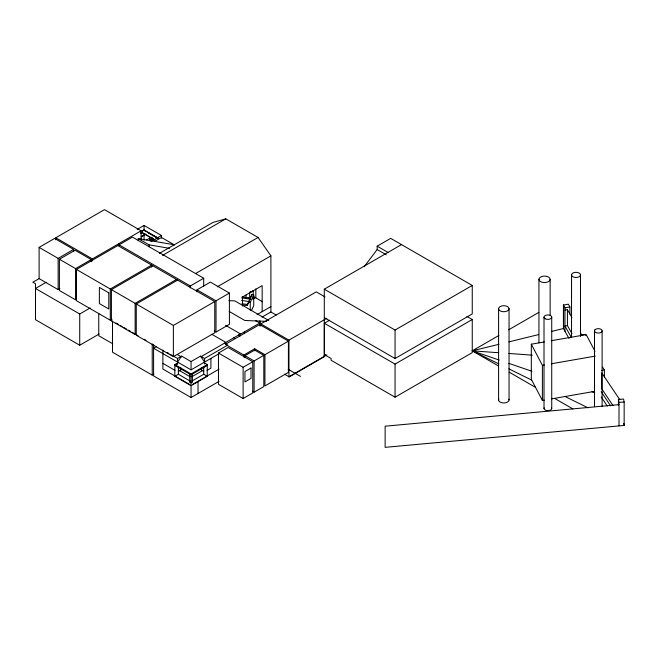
<?xml version="1.0" encoding="UTF-8"?>
<svg xmlns="http://www.w3.org/2000/svg" width="657" height="657" viewBox="0 0 657 657"><rect width="100%" height="100%" fill="white"/><g stroke="black" fill="none" stroke-linecap="round" stroke-linejoin="round"><path stroke-width="0.99" d="M401.484 244.601L324.287 289.179L324.287 356.685L288.949 377.093L288.949 340.145L260.804 323.901L260.804 325.929M259.638 324.706L259.926 320.92L259.926 326.02M253.109 290.706L252.978 291.256L252.017 291.33M242.4 304.897L247.065 305.62L251.91 294.632L253.733 294.919L253.733 305.653L251.417 310.63M247.065 305.62L251.91 294.632M250.26 310.194L250.26 302.384L253.733 294.919M177.53 362.056L181.619 356.119L191.056 361.572L200.492 356.119L204.582 358.484L227.823 345.065L224.513 343.151M364.216 266.701L377.159 249.545L377.159 246.178L390.685 238.368L472.252 285.458L472.252 313.931L395.054 358.5L324.287 317.643M59.861 288.612L58.136 289.606L39.116 278.625L39.116 247.393L54.621 238.442L73.641 249.422L73.641 251.434M55.779 239.789L55.779 237.777L104.488 209.649L141.115 230.796L141.115 239.862M39.116 247.393L58.136 258.373L73.666 249.405M59.401 259.252L75.604 268.606L75.604 299.838L59.401 290.484L59.401 259.252L75.046 250.227L91.241 259.581L91.241 261.593M39.116 278.625L32.85 282.239L35.494 283.767L35.494 319.704L79.727 345.237L99.108 334.052M137.223 229.392L144.064 225.441L161.491 235.502L161.491 238.204M46.056 282.37L35.494 288.472L79.727 314.005L90.214 307.952M75.604 268.606L91.241 259.581M55.779 237.777L92.407 258.924L141.115 230.796M141.641 231.551L144.064 230.155L146.445 231.527M176.519 279.463L135.145 303.345L135.145 334.577L76.426 300.684L76.426 269.444L132.451 237.103L203.695 278.24L203.695 286.296M140.639 233.309L142.355 232.323M147.061 232.085L158.14 238.277M141.247 236.627L145.525 234.155M141.247 236.824L145.525 234.352M146.61 239.895L149.985 237.941L149.985 240.807M152.087 238.967L153.245 239.435L152.087 238.967L152.087 237.078M152.013 239.148L149.673 240.495L149.673 237.834M150.896 241.612L161.491 235.502M154.773 241.349L161.474 237.481L174.376 244.93M159.372 253.38L212.991 222.427L225.811 218.838L258.078 237.464L270.898 255.852L270.898 311.976L262.02 317.101M162.525 255.384L225.811 218.838M76.426 269.444L110.286 288.998L151.66 265.108L151.66 267.128M111.411 320.879L111.411 289.647L152.785 265.765M117.8 245.562L214.757 301.538L214.757 332.771L173.382 356.661L136.262 335.226L136.262 303.994L177.636 280.104M112.051 319.212L110.286 320.23L110.286 288.998M195.663 273.501L258.078 237.464M189.044 286.698L203.695 278.24M197.001 291.839L197.001 289.827L210.388 282.099L229.408 293.079L229.408 324.312L216.022 332.04L214.256 331.021M217.27 286.813L270.898 255.852M136.262 303.994L173.382 325.429L214.757 301.538M197.001 289.827L216.022 300.807L229.408 293.079M156.202 346.724L153.582 348.235L191.056 369.866L219.372 353.523M248.461 298.409L250.112 297.457M252.937 298.869L254.711 297.843L252.937 299.034M174.089 356.488L177.53 358.484L181.619 356.119M112.503 320.953L112.503 352.185L152.227 375.114L153.968 374.112M257.018 314.621L270.898 306.605M203.736 362.549L207.259 364.578L207.259 376.297L191.056 385.651L174.852 376.297L174.852 364.578L178.375 362.549M177.497 363.953L174.852 365.473L191.056 374.827L207.259 365.473M240.487 333.928L201.272 356.57L201.272 357.252M259.786 325.051L259.786 323.03L240.692 334.052L225.589 325.33M178.359 371.345L180.839 369.907L180.839 367.953M260.804 323.901L316.272 291.872L324.944 296.882M174.852 376.297L178.375 374.26L190.21 381.093M218.469 353.055L228.119 347.487L252.773 361.72L252.773 392.952L243.123 398.52L218.469 384.288L218.469 353.055L243.123 367.288L252.773 361.72M174.852 364.578L191.056 373.932L207.259 364.578M191.852 376.732L203.087 370.244M206.955 370.449L210.922 368.158L210.922 358.402M191.901 381.093L203.736 374.26L207.259 376.297M189.717 373.505L189.717 382.349L191.056 383.13L192.394 382.349L192.394 373.505M191.926 384.821L219.06 369.152M288.415 341.139L259.679 324.55L225.359 344.367L243.837 355.035L254.678 348.777L264.935 354.698L288.415 341.139L288.415 372.371L264.935 385.93L264.935 354.698M244.962 357.704L244.962 355.683L254.678 350.082L263.81 355.347L263.81 386.579L254.095 392.188L252.436 391.235M288.949 340.145L326.825 318.275M244.962 355.683L254.095 360.956L263.81 355.347M153.582 344.654L153.582 375.886L191.056 397.518L219.06 381.356M466.955 316.46L472.252 319.524L472.252 352.628L395.054 397.198L331.095 360.274L331.095 358.484L324.336 354.583L324.336 323.269L329.658 320.189M323.868 355.659L325.617 354.657M326.825 354.879L288.949 376.748L284.58 374.227M324.287 289.179L395.054 330.036L472.252 285.458M324.336 323.269L395.054 364.093L472.252 319.524M498.885 335.464L472.252 350.838L498.614 366.056M508.649 329.822L538.839 312.395M568.954 338.33L563.419 328.525L563.419 305.103L568.354 304.166L569.898 306.934L569.898 314.062M499.008 344.293L472.252 350.838L498.786 363.896M508.92 341.862L538.641 334.585M551.527 331.432L563.599 328.484L563.599 305.053M601.492 370.573L604.391 369.932L604.391 377.061M563.419 305.103L564.971 307.854L569.898 306.934M564.971 310.129L567.434 309.669L571.918 317.618M571.918 333.559L567.434 325.609L564.971 326.069L571.442 337.542M580.394 335.193L585.354 334.323L586.101 335.752M544.259 400.154L542.395 400.483L531.316 379.344L531.316 344.202L544.3 341.936M551.289 340.72L586.241 334.618L595.004 351.347M531.316 344.202L542.395 365.341L544.39 364.996M551.379 363.773L595.316 356.102M551.749 398.848L594.634 391.358M619.001 404.638L385.133 426.204L385.133 447.351L624.15 425.44L624.15 402.018L623.559 399.045L618.409 399.39L618.409 405.459M618.409 399.39L619.001 402.355L624.15 402.018M228.882 300.66L234.812 300.898L268.779 320.509M266.57 321.355L244.839 320.476L229.162 311.418M498.712 352.735L472.252 350.838L499.205 360.069M508.879 353.466L532.285 355.15M242.129 296.849L250.539 298.147M241.669 297.843L250.079 299.14M241.669 300.446L249.143 301.596M248.445 302.105L250.26 302.384M241.965 303.665L247.574 304.536M138.233 240.651L138.233 238.606L174.327 244.757M138.233 238.606L149.04 244.847L169.547 248.338M250.67 291.618L251.023 292.39L249.668 292.061M508.83 363.362L531.932 371.271M591.957 391.827L594.749 392.779M508.847 368.848L531.718 380.107M565.061 396.524L588.048 407.833M377.159 246.178L387.967 252.411M377.159 249.545L386.3 254.826M509.159 372.141L535.521 387.367M554.557 398.356L572.863 408.925M158.14 238.072L144.064 229.95L140.894 231.781L154.838 239.83M143.891 230.254L146.265 231.625M147.85 232.537L157.82 238.294M253.388 296.504L262.504 301.76M140.894 231.978L154.838 240.027M253.15 296.939L254.711 297.843M253.15 297.104L254.711 298.007M270.898 311.976L276.178 315.023M255.376 320.485L259.786 323.03M119.065 244.831L190.316 285.967L190.316 287.98M238.31 334.955L240.043 335.957M233.605 337.608L235.387 338.634M288.185 369.267L300.512 376.387M211.8 334.29L225.836 342.387M111.411 289.647L135.145 303.345M177.398 354.583L180.839 356.57L180.839 357.252M203.752 371.345L201.272 369.907L201.272 367.953M116.034 322.989L118.679 324.517M120.445 325.535L122.21 326.554M123.976 327.572L126.629 329.108M128.394 330.126L130.16 331.144M131.926 332.163L138.101 335.727M144.285 339.299L146.051 340.318M167.19 352.513L168.915 353.507M170.639 354.501L172.364 355.494M178.663 370.113L190.103 376.724M162.879 363.362L174.951 370.326M112.832 343.857L98.747 335.727L98.747 313.561M200.492 356.119L204.582 362.056M619.847 399.809L601.713 372.806L601.713 388.747L613.047 405.624M602.535 367.14L604.391 369.932M601.221 391.728L610.649 405.919M601.221 396.927L607.306 406.1M580.386 332.623L581.88 335.267M623.756 423.461L624.15 425.44M619.001 402.355L619.001 425.785M602.116 330.865L602.116 406.724M594.495 330.865L594.495 406.724M580.509 274.905A4.484 2.587 0 0 1 573.783 277.147A4.484 2.587 0 0 1 573.783 272.671A4.484 2.587 0 0 1 580.509 274.905L580.509 336.417M571.541 274.905L571.541 337.443M567.434 309.669L567.434 325.609M564.971 307.854L564.971 331.276M551.732 317.167L551.732 408.408M550.147 279.324A5.601 3.236 0 0 1 541.738 282.132A5.601 3.236 0 0 1 541.738 276.523A5.601 3.236 0 0 1 550.147 279.324L550.147 315.204M544.012 317.167L544.012 408.408M542.395 365.341L542.395 400.483M538.937 279.324L538.937 342.888M509.052 308.724A5.231 3.022 0 0 1 501.209 311.336A5.231 3.022 0 0 1 501.209 306.105A5.231 3.022 0 0 1 509.052 308.724L509.052 399.957M498.589 308.724L498.589 399.957M395.054 330.036L395.054 358.5M395.054 364.093L395.054 397.198M262.159 311.648L262.159 285.623L242.441 297.005L242.441 306.014M255.828 288.899L255.828 297.908M254.678 348.777L254.678 350.789M254.095 360.956L254.095 392.188M253.216 290.936L253.216 294.936M249.668 293.063L249.668 299.058M245.997 295.059L245.997 297.925M244.388 331.925L244.388 333.657M243.837 355.035L243.837 357.047M243.123 367.288L243.123 398.52M216.022 300.807L216.022 332.04M204.582 358.484L204.582 364.011M203.736 367.378L203.736 374.26M198.028 381.298L198.028 393.494M191.056 361.572L191.056 369.866M191.056 373.932L191.056 383.13M191.056 397.518L191.056 385.322L162.879 369.053L162.879 350.025M178.375 367.378L178.375 374.26M177.53 358.484L177.53 364.011M173.382 325.429L173.382 356.661M152.227 343.882L152.227 375.114M149.04 244.847L149.04 246.884M144.064 225.441L144.064 230.155M144.064 234.426L144.064 240.207M119.065 243.525L119.065 245.266M92.407 258.924L92.407 260.936M79.727 314.005L79.727 345.237M58.136 258.373L58.136 289.606M551.601 407.825A3.86 2.226 0 0 1 547.872 410.633A3.86 2.226 0 0 1 544.144 407.825M508.871 399.177A5.231 3.022 0 0 1 503.82 402.979A5.231 3.022 0 0 1 498.77 399.177M595.004 329.765L594.626 330.29A3.811 2.201 0 0 0 599.291 332.984L600.211 332.771A3.811 2.201 0 0 0 600.999 329.305A3.811 2.201 0 0 0 595.004 329.765M251.015 368.027L244.954 371.517L244.954 381.931L251.015 378.432L251.015 368.027M108.775 292.833L99.371 287.405L99.371 303.567L108.775 308.995L108.775 292.833M545.146 318.744A3.86 2.226 0 0 0 551.601 317.742A3.86 2.226 0 0 0 546.879 315.015A3.86 2.226 0 0 0 545.146 318.744"/></g></svg>
